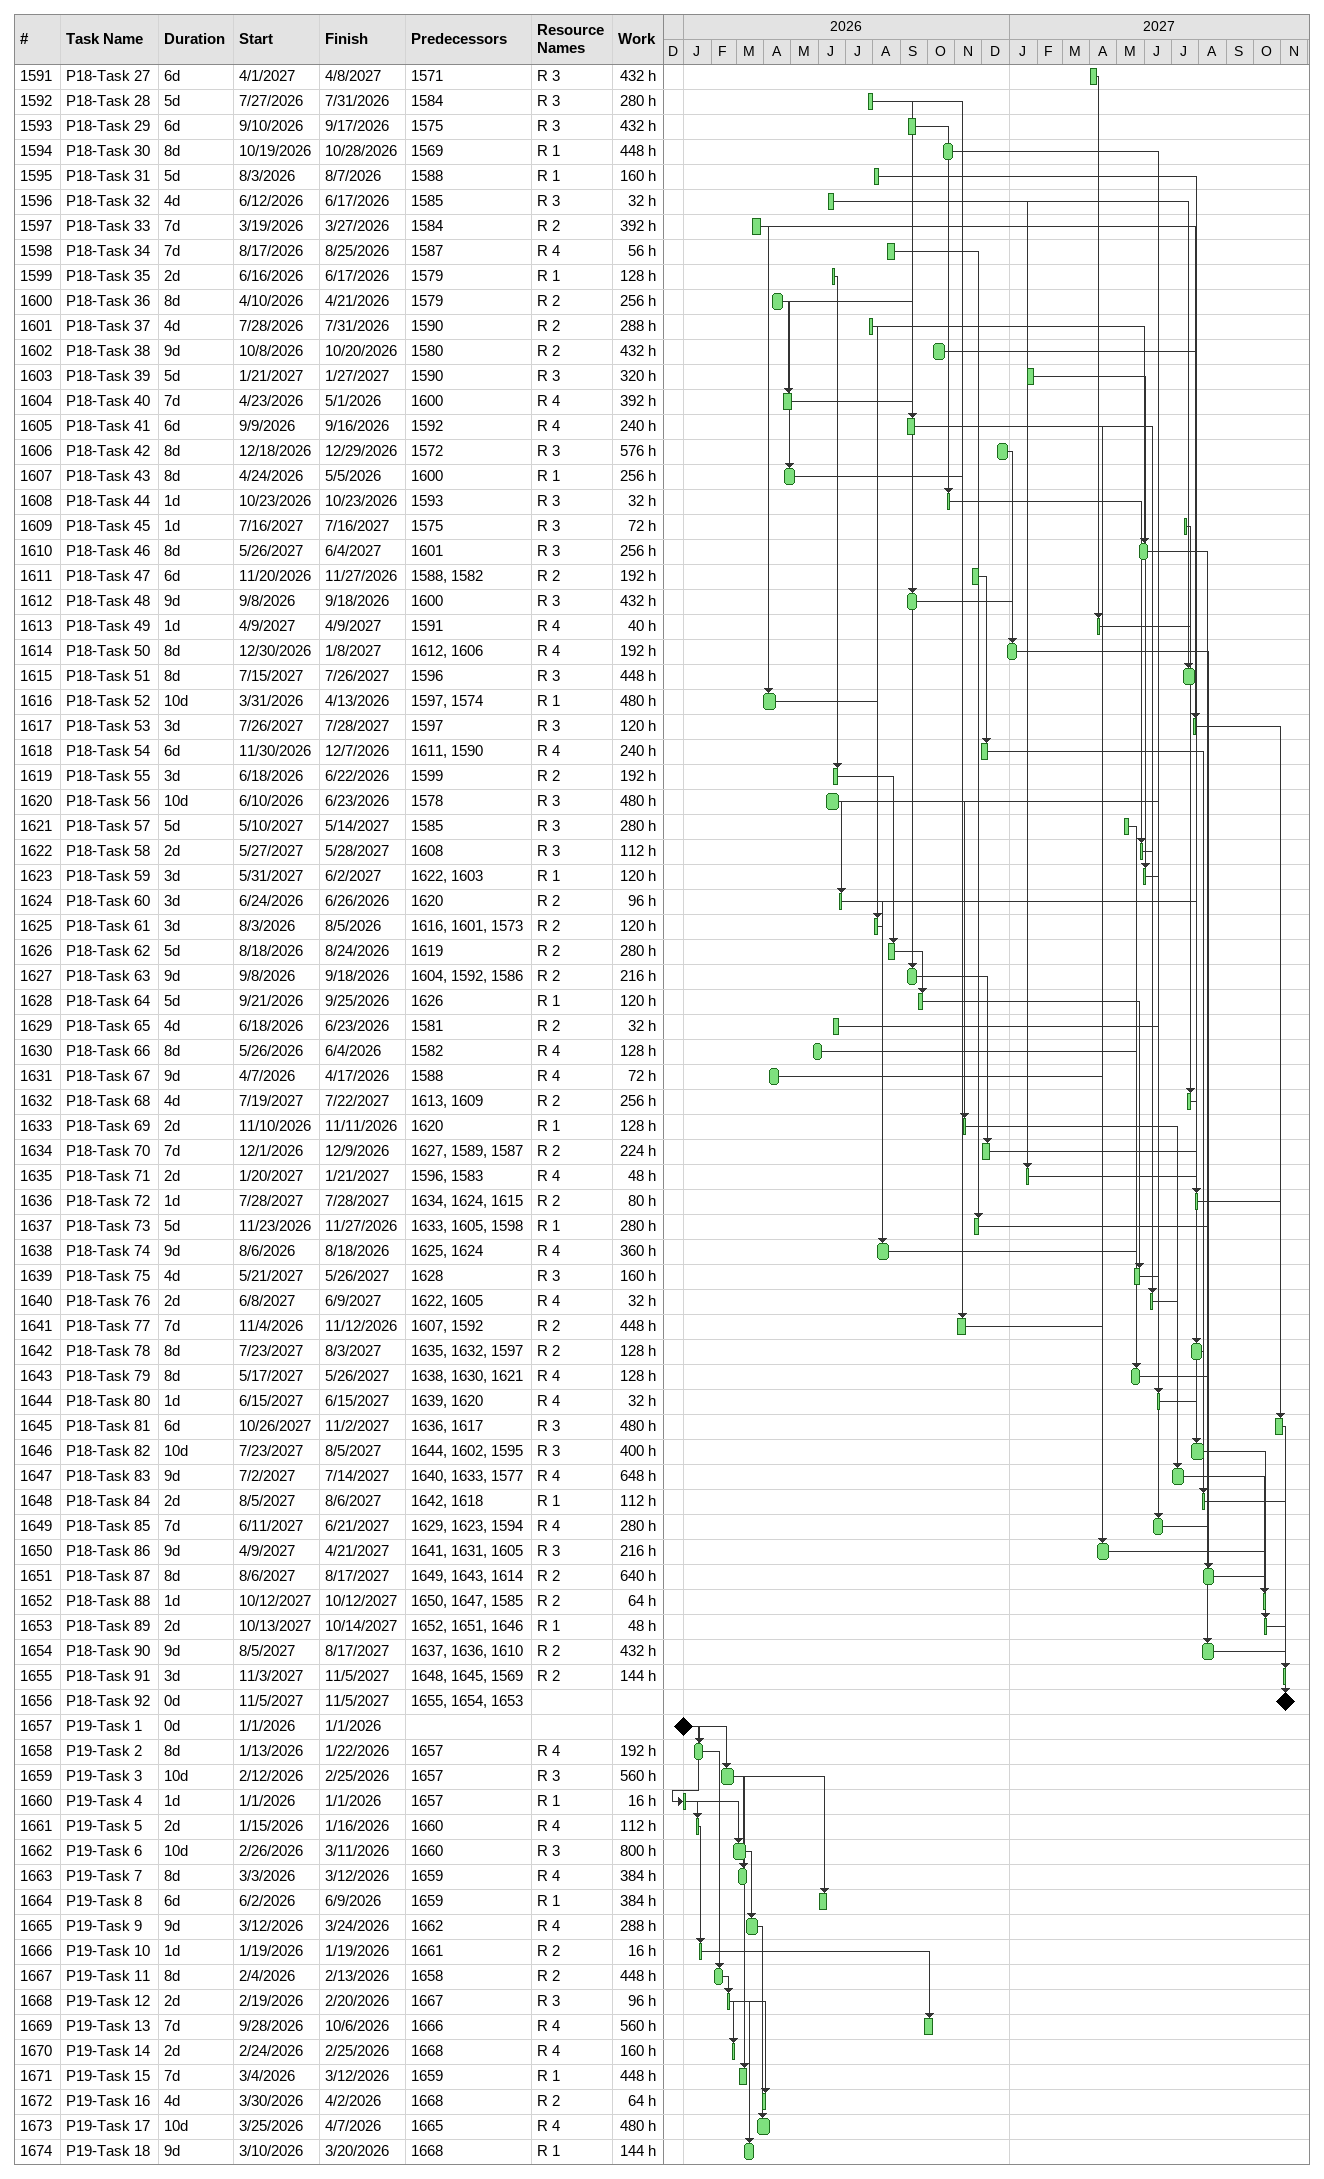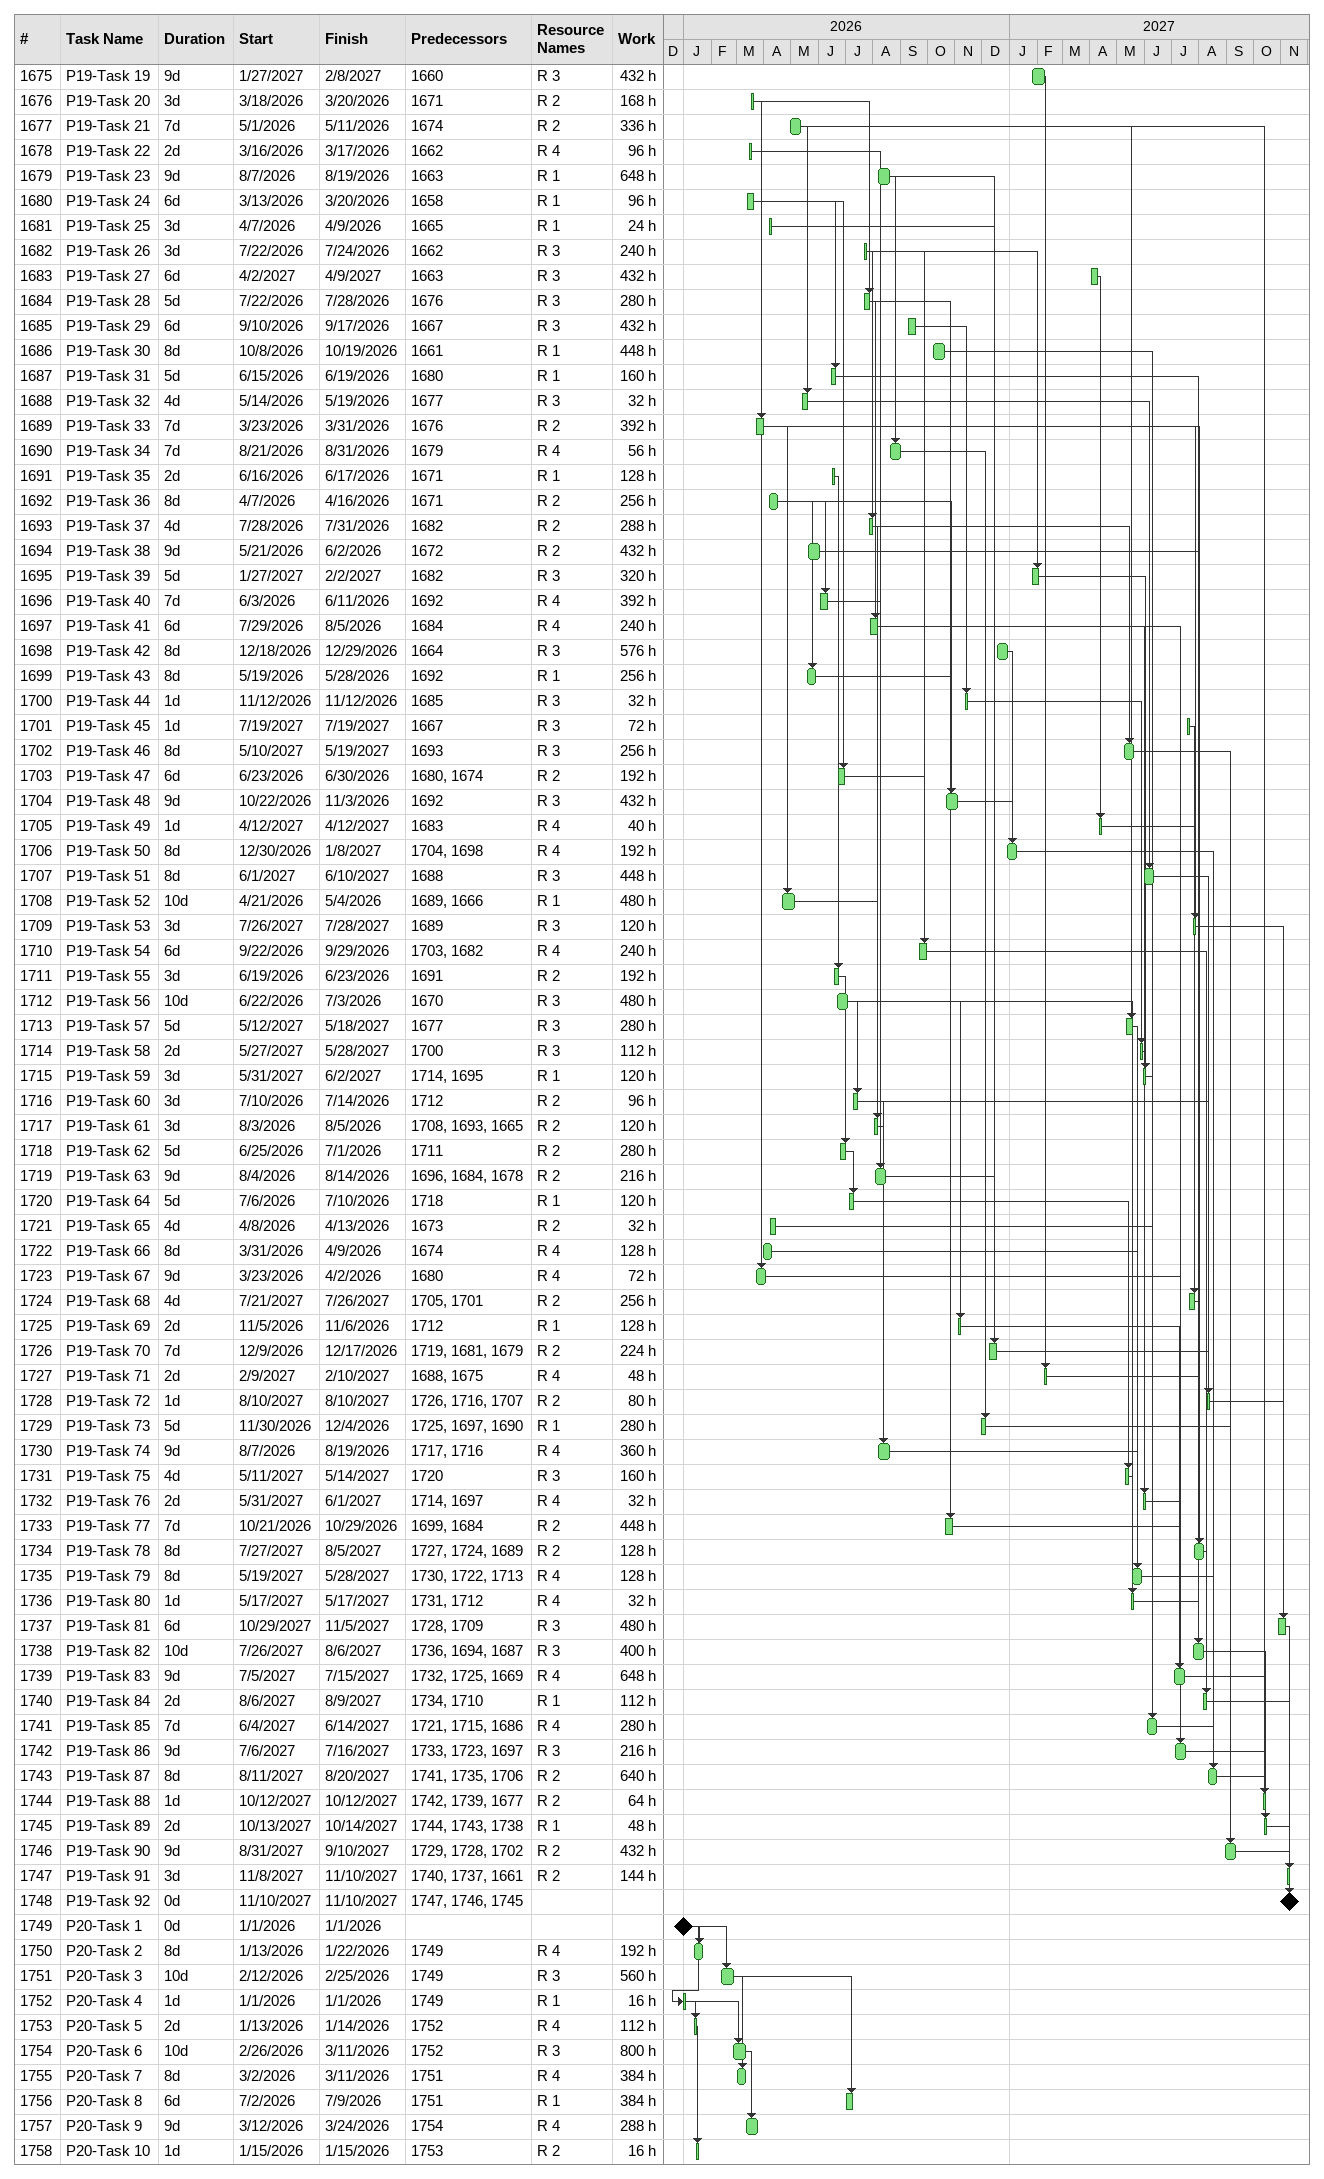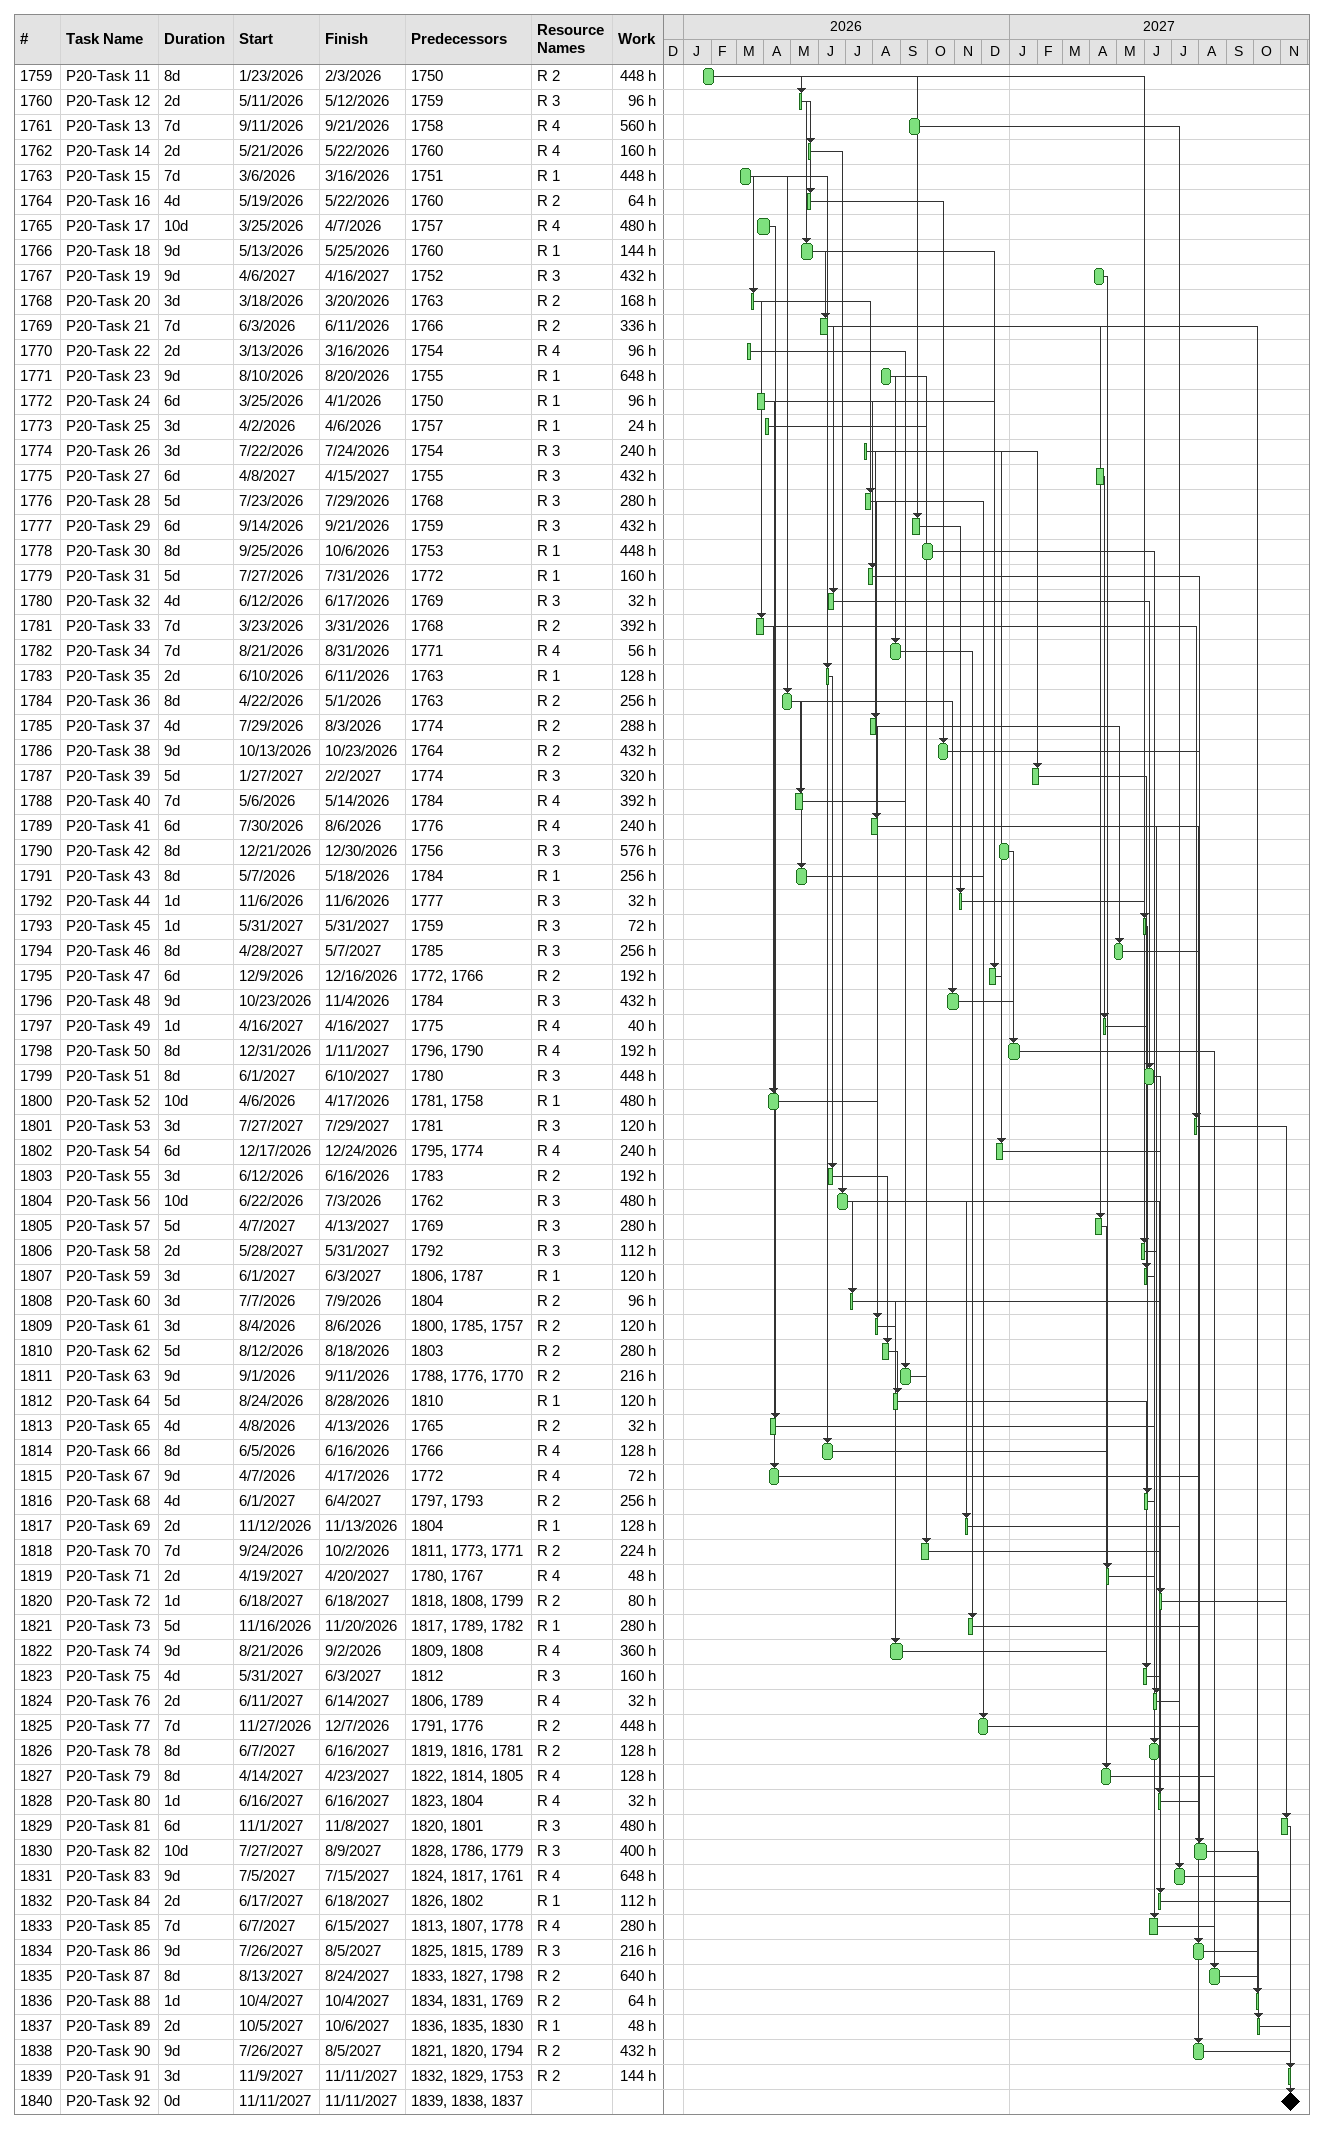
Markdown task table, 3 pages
| ID | Task | Duration | Start | Finish | Predecessors | Resources | Work (h) |
|---|---|---|---|---|---|---|---|
| 1591 | P18-Task 27 | 6d | 2027-04-01 | 2027-04-08 | 1571 | R 3 | 432 |
| 1592 | P18-Task 28 | 5d | 2026-07-27 | 2026-07-31 | 1584 | R 3 | 280 |
| 1593 | P18-Task 29 | 6d | 2026-09-10 | 2026-09-17 | 1575 | R 3 | 432 |
| 1594 | P18-Task 30 | 8d | 2026-10-19 | 2026-10-28 | 1569 | R 1 | 448 |
| 1595 | P18-Task 31 | 5d | 2026-08-03 | 2026-08-07 | 1588 | R 1 | 160 |
| 1596 | P18-Task 32 | 4d | 2026-06-12 | 2026-06-17 | 1585 | R 3 | 32 |
| 1597 | P18-Task 33 | 7d | 2026-03-19 | 2026-03-27 | 1584 | R 2 | 392 |
| 1598 | P18-Task 34 | 7d | 2026-08-17 | 2026-08-25 | 1587 | R 4 | 56 |
| 1599 | P18-Task 35 | 2d | 2026-06-16 | 2026-06-17 | 1579 | R 1 | 128 |
| 1600 | P18-Task 36 | 8d | 2026-04-10 | 2026-04-21 | 1579 | R 2 | 256 |
| 1601 | P18-Task 37 | 4d | 2026-07-28 | 2026-07-31 | 1590 | R 2 | 288 |
| 1602 | P18-Task 38 | 9d | 2026-10-08 | 2026-10-20 | 1580 | R 2 | 432 |
| 1603 | P18-Task 39 | 5d | 2027-01-21 | 2027-01-27 | 1590 | R 3 | 320 |
| 1604 | P18-Task 40 | 7d | 2026-04-23 | 2026-05-01 | 1600 | R 4 | 392 |
| 1605 | P18-Task 41 | 6d | 2026-09-09 | 2026-09-16 | 1592 | R 4 | 240 |
| 1606 | P18-Task 42 | 8d | 2026-12-18 | 2026-12-29 | 1572 | R 3 | 576 |
| 1607 | P18-Task 43 | 8d | 2026-04-24 | 2026-05-05 | 1600 | R 1 | 256 |
| 1608 | P18-Task 44 | 1d | 2026-10-23 | 2026-10-23 | 1593 | R 3 | 32 |
| 1609 | P18-Task 45 | 1d | 2027-07-16 | 2027-07-16 | 1575 | R 3 | 72 |
| 1610 | P18-Task 46 | 8d | 2027-05-26 | 2027-06-04 | 1601 | R 3 | 256 |
| 1611 | P18-Task 47 | 6d | 2026-11-20 | 2026-11-27 | 1588, 1582 | R 2 | 192 |
| 1612 | P18-Task 48 | 9d | 2026-09-08 | 2026-09-18 | 1600 | R 3 | 432 |
| 1613 | P18-Task 49 | 1d | 2027-04-09 | 2027-04-09 | 1591 | R 4 | 40 |
| 1614 | P18-Task 50 | 8d | 2026-12-30 | 2027-01-08 | 1612, 1606 | R 4 | 192 |
| 1615 | P18-Task 51 | 8d | 2027-07-15 | 2027-07-26 | 1596 | R 3 | 448 |
| 1616 | P18-Task 52 | 10d | 2026-03-31 | 2026-04-13 | 1597, 1574 | R 1 | 480 |
| 1617 | P18-Task 53 | 3d | 2027-07-26 | 2027-07-28 | 1597 | R 3 | 120 |
| 1618 | P18-Task 54 | 6d | 2026-11-30 | 2026-12-07 | 1611, 1590 | R 4 | 240 |
| 1619 | P18-Task 55 | 3d | 2026-06-18 | 2026-06-22 | 1599 | R 2 | 192 |
| 1620 | P18-Task 56 | 10d | 2026-06-10 | 2026-06-23 | 1578 | R 3 | 480 |
| 1621 | P18-Task 57 | 5d | 2027-05-10 | 2027-05-14 | 1585 | R 3 | 280 |
| 1622 | P18-Task 58 | 2d | 2027-05-27 | 2027-05-28 | 1608 | R 3 | 112 |
| 1623 | P18-Task 59 | 3d | 2027-05-31 | 2027-06-02 | 1622, 1603 | R 1 | 120 |
| 1624 | P18-Task 60 | 3d | 2026-06-24 | 2026-06-26 | 1620 | R 2 | 96 |
| 1625 | P18-Task 61 | 3d | 2026-08-03 | 2026-08-05 | 1616, 1601, 1573 | R 2 | 120 |
| 1626 | P18-Task 62 | 5d | 2026-08-18 | 2026-08-24 | 1619 | R 2 | 280 |
| 1627 | P18-Task 63 | 9d | 2026-09-08 | 2026-09-18 | 1604, 1592, 1586 | R 2 | 216 |
| 1628 | P18-Task 64 | 5d | 2026-09-21 | 2026-09-25 | 1626 | R 1 | 120 |
| 1629 | P18-Task 65 | 4d | 2026-06-18 | 2026-06-23 | 1581 | R 2 | 32 |
| 1630 | P18-Task 66 | 8d | 2026-05-26 | 2026-06-04 | 1582 | R 4 | 128 |
| 1631 | P18-Task 67 | 9d | 2026-04-07 | 2026-04-17 | 1588 | R 4 | 72 |
| 1632 | P18-Task 68 | 4d | 2027-07-19 | 2027-07-22 | 1613, 1609 | R 2 | 256 |
| 1633 | P18-Task 69 | 2d | 2026-11-10 | 2026-11-11 | 1620 | R 1 | 128 |
| 1634 | P18-Task 70 | 7d | 2026-12-01 | 2026-12-09 | 1627, 1589, 1587 | R 2 | 224 |
| 1635 | P18-Task 71 | 2d | 2027-01-20 | 2027-01-21 | 1596, 1583 | R 4 | 48 |
| 1636 | P18-Task 72 | 1d | 2027-07-28 | 2027-07-28 | 1634, 1624, 1615 | R 2 | 80 |
| 1637 | P18-Task 73 | 5d | 2026-11-23 | 2026-11-27 | 1633, 1605, 1598 | R 1 | 280 |
| 1638 | P18-Task 74 | 9d | 2026-08-06 | 2026-08-18 | 1625, 1624 | R 4 | 360 |
| 1639 | P18-Task 75 | 4d | 2027-05-21 | 2027-05-26 | 1628 | R 3 | 160 |
| 1640 | P18-Task 76 | 2d | 2027-06-08 | 2027-06-09 | 1622, 1605 | R 4 | 32 |
| 1641 | P18-Task 77 | 7d | 2026-11-04 | 2026-11-12 | 1607, 1592 | R 2 | 448 |
| 1642 | P18-Task 78 | 8d | 2027-07-23 | 2027-08-03 | 1635, 1632, 1597 | R 2 | 128 |
| 1643 | P18-Task 79 | 8d | 2027-05-17 | 2027-05-26 | 1638, 1630, 1621 | R 4 | 128 |
| 1644 | P18-Task 80 | 1d | 2027-06-15 | 2027-06-15 | 1639, 1620 | R 4 | 32 |
| 1645 | P18-Task 81 | 6d | 2027-10-26 | 2027-11-02 | 1636, 1617 | R 3 | 480 |
| 1646 | P18-Task 82 | 10d | 2027-07-23 | 2027-08-05 | 1644, 1602, 1595 | R 3 | 400 |
| 1647 | P18-Task 83 | 9d | 2027-07-02 | 2027-07-14 | 1640, 1633, 1577 | R 4 | 648 |
| 1648 | P18-Task 84 | 2d | 2027-08-05 | 2027-08-06 | 1642, 1618 | R 1 | 112 |
| 1649 | P18-Task 85 | 7d | 2027-06-11 | 2027-06-21 | 1629, 1623, 1594 | R 4 | 280 |
| 1650 | P18-Task 86 | 9d | 2027-04-09 | 2027-04-21 | 1641, 1631, 1605 | R 3 | 216 |
| 1651 | P18-Task 87 | 8d | 2027-08-06 | 2027-08-17 | 1649, 1643, 1614 | R 2 | 640 |
| 1652 | P18-Task 88 | 1d | 2027-10-12 | 2027-10-12 | 1650, 1647, 1585 | R 2 | 64 |
| 1653 | P18-Task 89 | 2d | 2027-10-13 | 2027-10-14 | 1652, 1651, 1646 | R 1 | 48 |
| 1654 | P18-Task 90 | 9d | 2027-08-05 | 2027-08-17 | 1637, 1636, 1610 | R 2 | 432 |
| 1655 | P18-Task 91 | 3d | 2027-11-03 | 2027-11-05 | 1648, 1645, 1569 | R 2 | 144 |
| 1656 | P18-Task 92 | 0d | 2027-11-05 | 2027-11-05 | 1655, 1654, 1653 |  |  |
| 1657 | P19-Task 1 | 0d | 2026-01-01 | 2026-01-01 |  |  |  |
| 1658 | P19-Task 2 | 8d | 2026-01-13 | 2026-01-22 | 1657 | R 4 | 192 |
| 1659 | P19-Task 3 | 10d | 2026-02-12 | 2026-02-25 | 1657 | R 3 | 560 |
| 1660 | P19-Task 4 | 1d | 2026-01-01 | 2026-01-01 | 1657 | R 1 | 16 |
| 1661 | P19-Task 5 | 2d | 2026-01-15 | 2026-01-16 | 1660 | R 4 | 112 |
| 1662 | P19-Task 6 | 10d | 2026-02-26 | 2026-03-11 | 1660 | R 3 | 800 |
| 1663 | P19-Task 7 | 8d | 2026-03-03 | 2026-03-12 | 1659 | R 4 | 384 |
| 1664 | P19-Task 8 | 6d | 2026-06-02 | 2026-06-09 | 1659 | R 1 | 384 |
| 1665 | P19-Task 9 | 9d | 2026-03-12 | 2026-03-24 | 1662 | R 4 | 288 |
| 1666 | P19-Task 10 | 1d | 2026-01-19 | 2026-01-19 | 1661 | R 2 | 16 |
| 1667 | P19-Task 11 | 8d | 2026-02-04 | 2026-02-13 | 1658 | R 2 | 448 |
| 1668 | P19-Task 12 | 2d | 2026-02-19 | 2026-02-20 | 1667 | R 3 | 96 |
| 1669 | P19-Task 13 | 7d | 2026-09-28 | 2026-10-06 | 1666 | R 4 | 560 |
| 1670 | P19-Task 14 | 2d | 2026-02-24 | 2026-02-25 | 1668 | R 4 | 160 |
| 1671 | P19-Task 15 | 7d | 2026-03-04 | 2026-03-12 | 1659 | R 1 | 448 |
| 1672 | P19-Task 16 | 4d | 2026-03-30 | 2026-04-02 | 1668 | R 2 | 64 |
| 1673 | P19-Task 17 | 10d | 2026-03-25 | 2026-04-07 | 1665 | R 4 | 480 |
| 1674 | P19-Task 18 | 9d | 2026-03-10 | 2026-03-20 | 1668 | R 1 | 144 |
| 1675 | P19-Task 19 | 9d | 2027-01-27 | 2027-02-08 | 1660 | R 3 | 432 |
| 1676 | P19-Task 20 | 3d | 2026-03-18 | 2026-03-20 | 1671 | R 2 | 168 |
| 1677 | P19-Task 21 | 7d | 2026-05-01 | 2026-05-11 | 1674 | R 2 | 336 |
| 1678 | P19-Task 22 | 2d | 2026-03-16 | 2026-03-17 | 1662 | R 4 | 96 |
| 1679 | P19-Task 23 | 9d | 2026-08-07 | 2026-08-19 | 1663 | R 1 | 648 |
| 1680 | P19-Task 24 | 6d | 2026-03-13 | 2026-03-20 | 1658 | R 1 | 96 |
| 1681 | P19-Task 25 | 3d | 2026-04-07 | 2026-04-09 | 1665 | R 1 | 24 |
| 1682 | P19-Task 26 | 3d | 2026-07-22 | 2026-07-24 | 1662 | R 3 | 240 |
| 1683 | P19-Task 27 | 6d | 2027-04-02 | 2027-04-09 | 1663 | R 3 | 432 |
| 1684 | P19-Task 28 | 5d | 2026-07-22 | 2026-07-28 | 1676 | R 3 | 280 |
| 1685 | P19-Task 29 | 6d | 2026-09-10 | 2026-09-17 | 1667 | R 3 | 432 |
| 1686 | P19-Task 30 | 8d | 2026-10-08 | 2026-10-19 | 1661 | R 1 | 448 |
| 1687 | P19-Task 31 | 5d | 2026-06-15 | 2026-06-19 | 1680 | R 1 | 160 |
| 1688 | P19-Task 32 | 4d | 2026-05-14 | 2026-05-19 | 1677 | R 3 | 32 |
| 1689 | P19-Task 33 | 7d | 2026-03-23 | 2026-03-31 | 1676 | R 2 | 392 |
| 1690 | P19-Task 34 | 7d | 2026-08-21 | 2026-08-31 | 1679 | R 4 | 56 |
| 1691 | P19-Task 35 | 2d | 2026-06-16 | 2026-06-17 | 1671 | R 1 | 128 |
| 1692 | P19-Task 36 | 8d | 2026-04-07 | 2026-04-16 | 1671 | R 2 | 256 |
| 1693 | P19-Task 37 | 4d | 2026-07-28 | 2026-07-31 | 1682 | R 2 | 288 |
| 1694 | P19-Task 38 | 9d | 2026-05-21 | 2026-06-02 | 1672 | R 2 | 432 |
| 1695 | P19-Task 39 | 5d | 2027-01-27 | 2027-02-02 | 1682 | R 3 | 320 |
| 1696 | P19-Task 40 | 7d | 2026-06-03 | 2026-06-11 | 1692 | R 4 | 392 |
| 1697 | P19-Task 41 | 6d | 2026-07-29 | 2026-08-05 | 1684 | R 4 | 240 |
| 1698 | P19-Task 42 | 8d | 2026-12-18 | 2026-12-29 | 1664 | R 3 | 576 |
| 1699 | P19-Task 43 | 8d | 2026-05-19 | 2026-05-28 | 1692 | R 1 | 256 |
| 1700 | P19-Task 44 | 1d | 2026-11-12 | 2026-11-12 | 1685 | R 3 | 32 |
| 1701 | P19-Task 45 | 1d | 2027-07-19 | 2027-07-19 | 1667 | R 3 | 72 |
| 1702 | P19-Task 46 | 8d | 2027-05-10 | 2027-05-19 | 1693 | R 3 | 256 |
| 1703 | P19-Task 47 | 6d | 2026-06-23 | 2026-06-30 | 1680, 1674 | R 2 | 192 |
| 1704 | P19-Task 48 | 9d | 2026-10-22 | 2026-11-03 | 1692 | R 3 | 432 |
| 1705 | P19-Task 49 | 1d | 2027-04-12 | 2027-04-12 | 1683 | R 4 | 40 |
| 1706 | P19-Task 50 | 8d | 2026-12-30 | 2027-01-08 | 1704, 1698 | R 4 | 192 |
| 1707 | P19-Task 51 | 8d | 2027-06-01 | 2027-06-10 | 1688 | R 3 | 448 |
| 1708 | P19-Task 52 | 10d | 2026-04-21 | 2026-05-04 | 1689, 1666 | R 1 | 480 |
| 1709 | P19-Task 53 | 3d | 2027-07-26 | 2027-07-28 | 1689 | R 3 | 120 |
| 1710 | P19-Task 54 | 6d | 2026-09-22 | 2026-09-29 | 1703, 1682 | R 4 | 240 |
| 1711 | P19-Task 55 | 3d | 2026-06-19 | 2026-06-23 | 1691 | R 2 | 192 |
| 1712 | P19-Task 56 | 10d | 2026-06-22 | 2026-07-03 | 1670 | R 3 | 480 |
| 1713 | P19-Task 57 | 5d | 2027-05-12 | 2027-05-18 | 1677 | R 3 | 280 |
| 1714 | P19-Task 58 | 2d | 2027-05-27 | 2027-05-28 | 1700 | R 3 | 112 |
| 1715 | P19-Task 59 | 3d | 2027-05-31 | 2027-06-02 | 1714, 1695 | R 1 | 120 |
| 1716 | P19-Task 60 | 3d | 2026-07-10 | 2026-07-14 | 1712 | R 2 | 96 |
| 1717 | P19-Task 61 | 3d | 2026-08-03 | 2026-08-05 | 1708, 1693, 1665 | R 2 | 120 |
| 1718 | P19-Task 62 | 5d | 2026-06-25 | 2026-07-01 | 1711 | R 2 | 280 |
| 1719 | P19-Task 63 | 9d | 2026-08-04 | 2026-08-14 | 1696, 1684, 1678 | R 2 | 216 |
| 1720 | P19-Task 64 | 5d | 2026-07-06 | 2026-07-10 | 1718 | R 1 | 120 |
| 1721 | P19-Task 65 | 4d | 2026-04-08 | 2026-04-13 | 1673 | R 2 | 32 |
| 1722 | P19-Task 66 | 8d | 2026-03-31 | 2026-04-09 | 1674 | R 4 | 128 |
| 1723 | P19-Task 67 | 9d | 2026-03-23 | 2026-04-02 | 1680 | R 4 | 72 |
| 1724 | P19-Task 68 | 4d | 2027-07-21 | 2027-07-26 | 1705, 1701 | R 2 | 256 |
| 1725 | P19-Task 69 | 2d | 2026-11-05 | 2026-11-06 | 1712 | R 1 | 128 |
| 1726 | P19-Task 70 | 7d | 2026-12-09 | 2026-12-17 | 1719, 1681, 1679 | R 2 | 224 |
| 1727 | P19-Task 71 | 2d | 2027-02-09 | 2027-02-10 | 1688, 1675 | R 4 | 48 |
| 1728 | P19-Task 72 | 1d | 2027-08-10 | 2027-08-10 | 1726, 1716, 1707 | R 2 | 80 |
| 1729 | P19-Task 73 | 5d | 2026-11-30 | 2026-12-04 | 1725, 1697, 1690 | R 1 | 280 |
| 1730 | P19-Task 74 | 9d | 2026-08-07 | 2026-08-19 | 1717, 1716 | R 4 | 360 |
| 1731 | P19-Task 75 | 4d | 2027-05-11 | 2027-05-14 | 1720 | R 3 | 160 |
| 1732 | P19-Task 76 | 2d | 2027-05-31 | 2027-06-01 | 1714, 1697 | R 4 | 32 |
| 1733 | P19-Task 77 | 7d | 2026-10-21 | 2026-10-29 | 1699, 1684 | R 2 | 448 |
| 1734 | P19-Task 78 | 8d | 2027-07-27 | 2027-08-05 | 1727, 1724, 1689 | R 2 | 128 |
| 1735 | P19-Task 79 | 8d | 2027-05-19 | 2027-05-28 | 1730, 1722, 1713 | R 4 | 128 |
| 1736 | P19-Task 80 | 1d | 2027-05-17 | 2027-05-17 | 1731, 1712 | R 4 | 32 |
| 1737 | P19-Task 81 | 6d | 2027-10-29 | 2027-11-05 | 1728, 1709 | R 3 | 480 |
| 1738 | P19-Task 82 | 10d | 2027-07-26 | 2027-08-06 | 1736, 1694, 1687 | R 3 | 400 |
| 1739 | P19-Task 83 | 9d | 2027-07-05 | 2027-07-15 | 1732, 1725, 1669 | R 4 | 648 |
| 1740 | P19-Task 84 | 2d | 2027-08-06 | 2027-08-09 | 1734, 1710 | R 1 | 112 |
| 1741 | P19-Task 85 | 7d | 2027-06-04 | 2027-06-14 | 1721, 1715, 1686 | R 4 | 280 |
| 1742 | P19-Task 86 | 9d | 2027-07-06 | 2027-07-16 | 1733, 1723, 1697 | R 3 | 216 |
| 1743 | P19-Task 87 | 8d | 2027-08-11 | 2027-08-20 | 1741, 1735, 1706 | R 2 | 640 |
| 1744 | P19-Task 88 | 1d | 2027-10-12 | 2027-10-12 | 1742, 1739, 1677 | R 2 | 64 |
| 1745 | P19-Task 89 | 2d | 2027-10-13 | 2027-10-14 | 1744, 1743, 1738 | R 1 | 48 |
| 1746 | P19-Task 90 | 9d | 2027-08-31 | 2027-09-10 | 1729, 1728, 1702 | R 2 | 432 |
| 1747 | P19-Task 91 | 3d | 2027-11-08 | 2027-11-10 | 1740, 1737, 1661 | R 2 | 144 |
| 1748 | P19-Task 92 | 0d | 2027-11-10 | 2027-11-10 | 1747, 1746, 1745 |  |  |
| 1749 | P20-Task 1 | 0d | 2026-01-01 | 2026-01-01 |  |  |  |
| 1750 | P20-Task 2 | 8d | 2026-01-13 | 2026-01-22 | 1749 | R 4 | 192 |
| 1751 | P20-Task 3 | 10d | 2026-02-12 | 2026-02-25 | 1749 | R 3 | 560 |
| 1752 | P20-Task 4 | 1d | 2026-01-01 | 2026-01-01 | 1749 | R 1 | 16 |
| 1753 | P20-Task 5 | 2d | 2026-01-13 | 2026-01-14 | 1752 | R 4 | 112 |
| 1754 | P20-Task 6 | 10d | 2026-02-26 | 2026-03-11 | 1752 | R 3 | 800 |
| 1755 | P20-Task 7 | 8d | 2026-03-02 | 2026-03-11 | 1751 | R 4 | 384 |
| 1756 | P20-Task 8 | 6d | 2026-07-02 | 2026-07-09 | 1751 | R 1 | 384 |
| 1757 | P20-Task 9 | 9d | 2026-03-12 | 2026-03-24 | 1754 | R 4 | 288 |
| 1758 | P20-Task 10 | 1d | 2026-01-15 | 2026-01-15 | 1753 | R 2 | 16 |
| 1759 | P20-Task 11 | 8d | 2026-01-23 | 2026-02-03 | 1750 | R 2 | 448 |
| 1760 | P20-Task 12 | 2d | 2026-05-11 | 2026-05-12 | 1759 | R 3 | 96 |
| 1761 | P20-Task 13 | 7d | 2026-09-11 | 2026-09-21 | 1758 | R 4 | 560 |
| 1762 | P20-Task 14 | 2d | 2026-05-21 | 2026-05-22 | 1760 | R 4 | 160 |
| 1763 | P20-Task 15 | 7d | 2026-03-06 | 2026-03-16 | 1751 | R 1 | 448 |
| 1764 | P20-Task 16 | 4d | 2026-05-19 | 2026-05-22 | 1760 | R 2 | 64 |
| 1765 | P20-Task 17 | 10d | 2026-03-25 | 2026-04-07 | 1757 | R 4 | 480 |
| 1766 | P20-Task 18 | 9d | 2026-05-13 | 2026-05-25 | 1760 | R 1 | 144 |
| 1767 | P20-Task 19 | 9d | 2027-04-06 | 2027-04-16 | 1752 | R 3 | 432 |
| 1768 | P20-Task 20 | 3d | 2026-03-18 | 2026-03-20 | 1763 | R 2 | 168 |
| 1769 | P20-Task 21 | 7d | 2026-06-03 | 2026-06-11 | 1766 | R 2 | 336 |
| 1770 | P20-Task 22 | 2d | 2026-03-13 | 2026-03-16 | 1754 | R 4 | 96 |
| 1771 | P20-Task 23 | 9d | 2026-08-10 | 2026-08-20 | 1755 | R 1 | 648 |
| 1772 | P20-Task 24 | 6d | 2026-03-25 | 2026-04-01 | 1750 | R 1 | 96 |
| 1773 | P20-Task 25 | 3d | 2026-04-02 | 2026-04-06 | 1757 | R 1 | 24 |
| 1774 | P20-Task 26 | 3d | 2026-07-22 | 2026-07-24 | 1754 | R 3 | 240 |
| 1775 | P20-Task 27 | 6d | 2027-04-08 | 2027-04-15 | 1755 | R 3 | 432 |
| 1776 | P20-Task 28 | 5d | 2026-07-23 | 2026-07-29 | 1768 | R 3 | 280 |
| 1777 | P20-Task 29 | 6d | 2026-09-14 | 2026-09-21 | 1759 | R 3 | 432 |
| 1778 | P20-Task 30 | 8d | 2026-09-25 | 2026-10-06 | 1753 | R 1 | 448 |
| 1779 | P20-Task 31 | 5d | 2026-07-27 | 2026-07-31 | 1772 | R 1 | 160 |
| 1780 | P20-Task 32 | 4d | 2026-06-12 | 2026-06-17 | 1769 | R 3 | 32 |
| 1781 | P20-Task 33 | 7d | 2026-03-23 | 2026-03-31 | 1768 | R 2 | 392 |
| 1782 | P20-Task 34 | 7d | 2026-08-21 | 2026-08-31 | 1771 | R 4 | 56 |
| 1783 | P20-Task 35 | 2d | 2026-06-10 | 2026-06-11 | 1763 | R 1 | 128 |
| 1784 | P20-Task 36 | 8d | 2026-04-22 | 2026-05-01 | 1763 | R 2 | 256 |
| 1785 | P20-Task 37 | 4d | 2026-07-29 | 2026-08-03 | 1774 | R 2 | 288 |
| 1786 | P20-Task 38 | 9d | 2026-10-13 | 2026-10-23 | 1764 | R 2 | 432 |
| 1787 | P20-Task 39 | 5d | 2027-01-27 | 2027-02-02 | 1774 | R 3 | 320 |
| 1788 | P20-Task 40 | 7d | 2026-05-06 | 2026-05-14 | 1784 | R 4 | 392 |
| 1789 | P20-Task 41 | 6d | 2026-07-30 | 2026-08-06 | 1776 | R 4 | 240 |
| 1790 | P20-Task 42 | 8d | 2026-12-21 | 2026-12-30 | 1756 | R 3 | 576 |
| 1791 | P20-Task 43 | 8d | 2026-05-07 | 2026-05-18 | 1784 | R 1 | 256 |
| 1792 | P20-Task 44 | 1d | 2026-11-06 | 2026-11-06 | 1777 | R 3 | 32 |
| 1793 | P20-Task 45 | 1d | 2027-05-31 | 2027-05-31 | 1759 | R 3 | 72 |
| 1794 | P20-Task 46 | 8d | 2027-04-28 | 2027-05-07 | 1785 | R 3 | 256 |
| 1795 | P20-Task 47 | 6d | 2026-12-09 | 2026-12-16 | 1772, 1766 | R 2 | 192 |
| 1796 | P20-Task 48 | 9d | 2026-10-23 | 2026-11-04 | 1784 | R 3 | 432 |
| 1797 | P20-Task 49 | 1d | 2027-04-16 | 2027-04-16 | 1775 | R 4 | 40 |
| 1798 | P20-Task 50 | 8d | 2026-12-31 | 2027-01-11 | 1796, 1790 | R 4 | 192 |
| 1799 | P20-Task 51 | 8d | 2027-06-01 | 2027-06-10 | 1780 | R 3 | 448 |
| 1800 | P20-Task 52 | 10d | 2026-04-06 | 2026-04-17 | 1781, 1758 | R 1 | 480 |
| 1801 | P20-Task 53 | 3d | 2027-07-27 | 2027-07-29 | 1781 | R 3 | 120 |
| 1802 | P20-Task 54 | 6d | 2026-12-17 | 2026-12-24 | 1795, 1774 | R 4 | 240 |
| 1803 | P20-Task 55 | 3d | 2026-06-12 | 2026-06-16 | 1783 | R 2 | 192 |
| 1804 | P20-Task 56 | 10d | 2026-06-22 | 2026-07-03 | 1762 | R 3 | 480 |
| 1805 | P20-Task 57 | 5d | 2027-04-07 | 2027-04-13 | 1769 | R 3 | 280 |
| 1806 | P20-Task 58 | 2d | 2027-05-28 | 2027-05-31 | 1792 | R 3 | 112 |
| 1807 | P20-Task 59 | 3d | 2027-06-01 | 2027-06-03 | 1806, 1787 | R 1 | 120 |
| 1808 | P20-Task 60 | 3d | 2026-07-07 | 2026-07-09 | 1804 | R 2 | 96 |
| 1809 | P20-Task 61 | 3d | 2026-08-04 | 2026-08-06 | 1800, 1785, 1757 | R 2 | 120 |
| 1810 | P20-Task 62 | 5d | 2026-08-12 | 2026-08-18 | 1803 | R 2 | 280 |
| 1811 | P20-Task 63 | 9d | 2026-09-01 | 2026-09-11 | 1788, 1776, 1770 | R 2 | 216 |
| 1812 | P20-Task 64 | 5d | 2026-08-24 | 2026-08-28 | 1810 | R 1 | 120 |
| 1813 | P20-Task 65 | 4d | 2026-04-08 | 2026-04-13 | 1765 | R 2 | 32 |
| 1814 | P20-Task 66 | 8d | 2026-06-05 | 2026-06-16 | 1766 | R 4 | 128 |
| 1815 | P20-Task 67 | 9d | 2026-04-07 | 2026-04-17 | 1772 | R 4 | 72 |
| 1816 | P20-Task 68 | 4d | 2027-06-01 | 2027-06-04 | 1797, 1793 | R 2 | 256 |
| 1817 | P20-Task 69 | 2d | 2026-11-12 | 2026-11-13 | 1804 | R 1 | 128 |
| 1818 | P20-Task 70 | 7d | 2026-09-24 | 2026-10-02 | 1811, 1773, 1771 | R 2 | 224 |
| 1819 | P20-Task 71 | 2d | 2027-04-19 | 2027-04-20 | 1780, 1767 | R 4 | 48 |
| 1820 | P20-Task 72 | 1d | 2027-06-18 | 2027-06-18 | 1818, 1808, 1799 | R 2 | 80 |
| 1821 | P20-Task 73 | 5d | 2026-11-16 | 2026-11-20 | 1817, 1789, 1782 | R 1 | 280 |
| 1822 | P20-Task 74 | 9d | 2026-08-21 | 2026-09-02 | 1809, 1808 | R 4 | 360 |
| 1823 | P20-Task 75 | 4d | 2027-05-31 | 2027-06-03 | 1812 | R 3 | 160 |
| 1824 | P20-Task 76 | 2d | 2027-06-11 | 2027-06-14 | 1806, 1789 | R 4 | 32 |
| 1825 | P20-Task 77 | 7d | 2026-11-27 | 2026-12-07 | 1791, 1776 | R 2 | 448 |
| 1826 | P20-Task 78 | 8d | 2027-06-07 | 2027-06-16 | 1819, 1816, 1781 | R 2 | 128 |
| 1827 | P20-Task 79 | 8d | 2027-04-14 | 2027-04-23 | 1822, 1814, 1805 | R 4 | 128 |
| 1828 | P20-Task 80 | 1d | 2027-06-16 | 2027-06-16 | 1823, 1804 | R 4 | 32 |
| 1829 | P20-Task 81 | 6d | 2027-11-01 | 2027-11-08 | 1820, 1801 | R 3 | 480 |
| 1830 | P20-Task 82 | 10d | 2027-07-27 | 2027-08-09 | 1828, 1786, 1779 | R 3 | 400 |
| 1831 | P20-Task 83 | 9d | 2027-07-05 | 2027-07-15 | 1824, 1817, 1761 | R 4 | 648 |
| 1832 | P20-Task 84 | 2d | 2027-06-17 | 2027-06-18 | 1826, 1802 | R 1 | 112 |
| 1833 | P20-Task 85 | 7d | 2027-06-07 | 2027-06-15 | 1813, 1807, 1778 | R 4 | 280 |
| 1834 | P20-Task 86 | 9d | 2027-07-26 | 2027-08-05 | 1825, 1815, 1789 | R 3 | 216 |
| 1835 | P20-Task 87 | 8d | 2027-08-13 | 2027-08-24 | 1833, 1827, 1798 | R 2 | 640 |
| 1836 | P20-Task 88 | 1d | 2027-10-04 | 2027-10-04 | 1834, 1831, 1769 | R 2 | 64 |
| 1837 | P20-Task 89 | 2d | 2027-10-05 | 2027-10-06 | 1836, 1835, 1830 | R 1 | 48 |
| 1838 | P20-Task 90 | 9d | 2027-07-26 | 2027-08-05 | 1821, 1820, 1794 | R 2 | 432 |
| 1839 | P20-Task 91 | 3d | 2027-11-09 | 2027-11-11 | 1832, 1829, 1753 | R 2 | 144 |
| 1840 | P20-Task 92 | 0d | 2027-11-11 | 2027-11-11 | 1839, 1838, 1837 |  |  |
